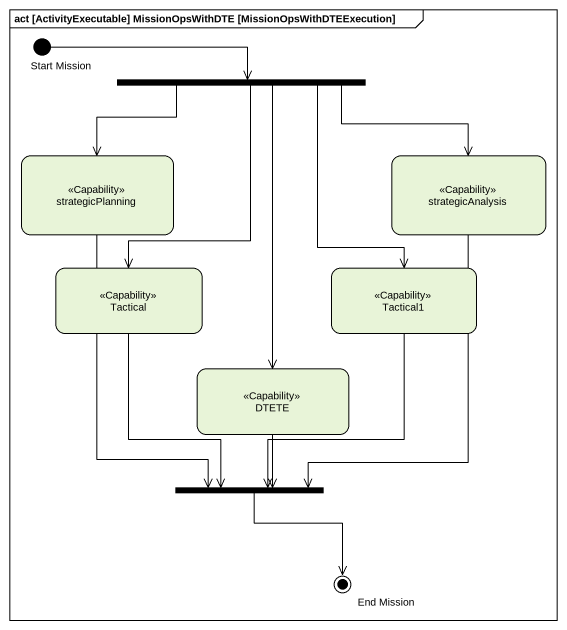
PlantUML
@startuml
mainframe act [ActivityExecutable] MissionOpsWithDTE [MissionOpsWithDTEExecution]
hide empty description
state "Start Mission" as Start_Mission <<start>>
state fork1 <<fork>>
state strategicPlanning <<Capability>>
state strategicAnalysis <<Capability>>
state Tactical <<Capability>>
state Tactical1 <<Capability>>
state DTETE <<Capability>>
state fork2 <<join>>
state "End Mission" as End_Mission <<end>>
Start_Mission -right-> fork1
fork1 --> strategicPlanning
fork1 -right-> strategicAnalysis
fork1 --> Tactical
fork1 --> Tactical1
fork1 --> DTETE
strategicPlanning --> fork2
strategicAnalysis --> fork2
Tactical --> fork2
Tactical1 --> fork2
DTETE --> fork2
fork2 --> End_Mission
@enduml
